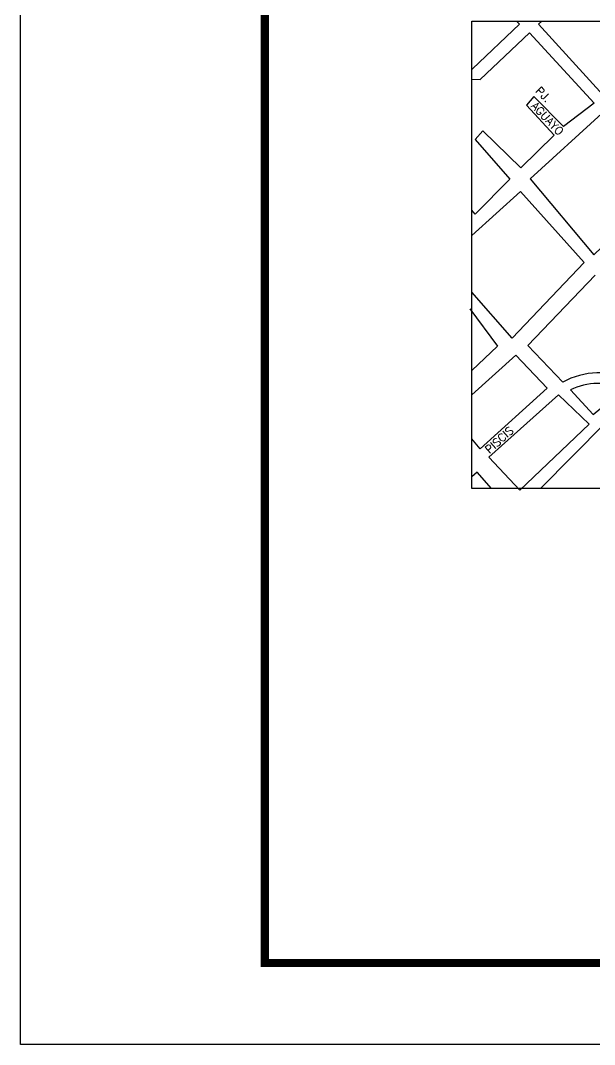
# Model space of a CAD drawing. Extents: x -8833 to -8726, y -3717 to -3576.
# Drawn here: x -8833.01 to -8818.92, y -3717.15 to -3692 of the extents above; entities that cross this region are included whole.
import ezdxf

# ---------------------------------------------------------------- set-up
doc = ezdxf.new("R2010")
doc.units = 0
doc.header["$MEASUREMENT"] = 0
for name, color, linetype in [('CALLE', 1, 'CONTINUOUS'), ('MAPA', 3, 'CONTINUOUS'), ('ROTULO', 7, 'CONTINUOUS')]:
    doc.layers.add(name, color=color, linetype=linetype)
doc.styles.add('ROMANS', font='romans.shx', dxfattribs={"oblique": 10, "height": 1.3})

msp = doc.modelspace()

# ---------------------------------------------------------------- linework, layer by layer
at = {"layer": 'MAPA'}
for p, q in [((-8821.913, -3693.192), (-8820.764, -3692.092)), ((-8820.764, -3692.092), (-8820.837, -3692.017)), ((-8820.214, -3692.017), (-8820.296, -3692.093)), ((-8820.296, -3692.093), (-8818.708, -3693.836)), ((-8821.729, -3693.451), (-8820.518, -3692.307)), ((-8820.518, -3692.307), (-8818.931, -3694.031)), ((-8821.93, -3693.191), (-8821.913, -3693.192)), ((-8821.93, -3693.441), (-8821.729, -3693.451)), ((-8820.407, -3693.87), (-8820.585, -3694.083)), ((-8819.68, -3694.602), (-8820.407, -3693.87)), ((-8820.585, -3694.083), (-8819.908, -3694.822)), ((-8818.931, -3694.031), (-8819.68, -3694.602)), ((-8818.931, -3694.031), (-8819.68, -3694.602)), ((-8818.74, -3694.289), (-8820.502, -3695.892)), ((-8821.658, -3694.711), (-8821.849, -3694.925)), ((-8820.73, -3695.62), (-8821.658, -3694.711)), ((-8819.908, -3694.822), (-8820.73, -3695.62)), ((-8821.849, -3694.925), (-8821.001, -3695.903)), ((-8821.001, -3695.903), (-8821.847, -3696.758)), ((-8820.502, -3695.892), (-8818.937, -3697.761)), ((-8818.937, -3697.761), (-8817.134, -3696.007)), ((-8818.937, -3697.761), (-8817.134, -3696.007)), ((-8821.93, -3697.283), (-8820.735, -3696.2)), ((-8820.735, -3696.2), (-8819.172, -3697.943)), ((-8821.847, -3696.758), (-8821.93, -3696.662)), ((-8819.172, -3697.943), (-8820.943, -3699.804)), ((-8820.554, -3699.987), (-8818.906, -3698.258)), ((-8820.943, -3699.804), (-8821.93, -3698.673)), ((-8821.976, -3699.083), (-8821.297, -3699.998)), ((-8821.297, -3699.998), (-8821.93, -3700.601)), ((-8819.7, -3700.884), (-8820.554, -3699.987)), ((-8821.93, -3701.193), (-8820.851, -3700.22)), ((-8820.851, -3700.22), (-8820.079, -3701.028)), ((-8820.079, -3701.028), (-8821.729, -3702.524)), ((-8819.511, -3701.073), (-8818.954, -3701.679)), ((-8819.511, -3701.073), (-8818.954, -3701.679)), ((-8818.954, -3701.679), (-8818.187, -3701.045)), ((-8818.954, -3701.679), (-8818.187, -3701.045)), ((-8821.515, -3702.726), (-8819.803, -3701.199)), ((-8819.803, -3701.199), (-8819.051, -3701.912)), ((-8819.803, -3701.199), (-8819.051, -3701.912)), ((-8819.051, -3701.912), (-8820.756, -3703.534)), ((-8820.245, -3703.494), (-8818.664, -3701.901)), ((-8821.729, -3702.524), (-8821.93, -3702.277)), ((-8820.756, -3703.534), (-8821.515, -3702.726)), ((-8821.804, -3703.091), (-8821.93, -3703.208)), ((-8821.452, -3703.494), (-8821.804, -3703.091))]:
    msp.add_line(p, q, dxfattribs=at)
for centre, radius, start, end in [((-8818.809, -3702.5), 1.845, 64.2793, 118.8704), ((-8818.809, -3702.5), 1.845, 64.2793, 118.8704), ((-8818.818, -3702.497), 1.584, 66.5214, 115.9421), ((-8818.818, -3702.497), 1.584, 66.5214, 115.9421)]:
    msp.add_arc(centre, radius, start, end, dxfattribs=at)
at = {"layer": 'ROTULO', "color": 6}
for p, q in [((-8833.013, -3717.148), (-8833.013, -3576.159)), ((-8725.666, -3717.148), (-8833.013, -3717.148))]:
    msp.add_line(p, q, dxfattribs=at)
at = {"layer": 'ROTULO', "color": 6, "const_width": 0.2}
msp.add_lwpolyline([(-8727.666, -3715.148), (-8827.013, -3715.148), (-8827.013, -3578.159), (-8727.666, -3578.159)], close=True, dxfattribs=at)
at = {"layer": 'ROTULO', "color": 6}
msp.add_lwpolyline([(-8821.93, -3692.017), (-8801.385, -3692.017), (-8801.385, -3703.494), (-8821.93, -3703.494)], close=True, dxfattribs=at)
msp.add_lwpolyline([(-8821.93, -3692.017), (-8801.385, -3692.017), (-8801.385, -3703.494), (-8821.93, -3703.494)], close=True, dxfattribs=at)

# ---------------------------------------------------------------- texts
at = {"layer": 'CALLE', "style": 'ROMANS'}
for s, rotation, p in [('PJ.', 315.3269, (-8820.384, -3693.75)), ('AGUAYO', 313.5637, (-8820.492, -3694.115)), ('PISCIS', 41.9054, (-8821.499, -3702.653))]:
    msp.add_text(s, height=0.1966, rotation=rotation, dxfattribs=at).set_placement(p)

doc.saveas('drawing.dxf')
